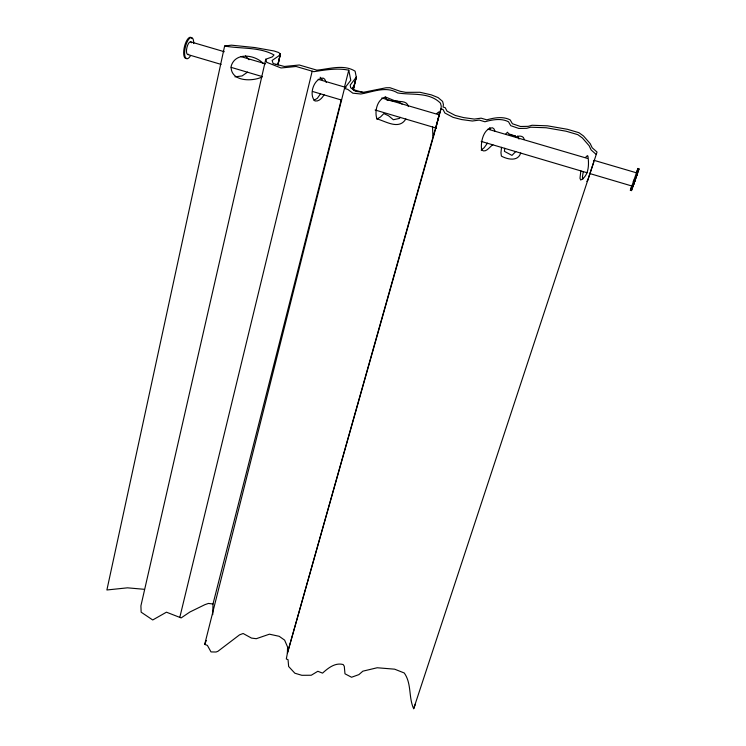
<?xml version="1.0" encoding="UTF-8"?>
<svg xmlns="http://www.w3.org/2000/svg" width="746" height="746" viewBox="0 0 746 746"><rect width="100%" height="100%" fill="white"/><g stroke="black" fill="none" stroke-linecap="round" stroke-linejoin="round"><path stroke-width="1.12" d="M341.314 99.535L212.992 604.008L212.741 614.685M353.268 88.942L353.203 86.928L352.364 88.103M580.854 170.769L579.987 178.257L580.714 180.038C589.014 175.739 589.163 164.251 587.904 156.063L587.382 155.625L585.731 157.21M501.536 147.298L500.958 152.79L501.387 156.091C507.42 159.448 518.078 161.845 520.708 152.967M504.8 148.258L504.38 151.326L511.952 155.392L515.794 151.513M583.279 171.487L582.412 176.979L582.896 179.115M277.988 65.042L280.356 54.048L278.678 52.518L274.024 50.97L254.899 47.567L231.428 45.17L224.621 46.028L106.892 589.983L127.482 587.829L144.025 589.284M353.39 90.033L356.29 77.127L355.096 71.187C343.915 64.053 329.322 68.986 316.873 70.152L299.277 65.005L284.357 66.469L273.111 63.522L272.122 60.454L278.687 55.95L280.356 54.048L277.969 64.249L280.356 54.048M224.621 46.028C240.781 48.956 259.515 46.793 274.015 54.962L272.29 56.892L265.762 59.232L140.91 605.864L141.143 612.177L152.725 619.973L166.451 612.186L181.157 617.921L189.904 612L204.945 604.642L208.46 603.43L212.992 604.008M589.424 173.445L632.962 186.332L634.893 180.616M179.795 617.39L312.192 71.187M415.513 703.823L413.666 708.7C408.426 697.417 411.792 683.625 404.267 672.995L394.653 669.181L377.187 667.754L362.854 671.176L358.891 674.617L351.543 677.247L344.988 673.806L344.279 666.262L343.151 664.527C335.15 662.373 328.1 668.08 322.552 673.125L317.824 671.279L311.259 675.242L301.841 675.298L294.866 673.218L288.646 666.504L288.04 659.65L286.305 658.979L287.387 653.254L287.574 647.015L284.618 640.124L279.181 636.301L269.427 634.184L256.27 638.707L251.486 638.082L243.131 633.503L239.55 634.846L217.925 651.295L216.051 652.013L211.006 651.92L207.388 645.393L204.702 644.395L344.475 88.429L350.788 80.26L348.774 70.189C337.295 67.821 325.303 69.928 313.833 71.672L296.115 66.487L281.028 67.979L266.695 62.3L265.762 59.232M344.465 87.114L348.774 70.189M436.345 125.999L438.89 115.416A11.246 1.361 -77.3 0 0 438.629 111.984L436.867 113.495M353.11 89.539L356.29 77.127L350.247 85.081L350.611 87.664L355.674 91.441L363.572 92.262L386.027 87.776L389.925 87.711L400.136 91.273L405.675 92.345L419.942 92.28L431.337 94.873L438.116 97.595L442.592 101.419L443.404 104.431L443.105 107.06L445.203 107.666L447.022 111.135L455.265 115.453L463.592 117.598L474.325 119.08L481.095 118.166L486.812 119.836C494.225 117.737 503.084 116.152 510.171 119.892L512.39 123.743L520.456 126.484L528.261 126.344L532.057 125.263L547.517 125.832L567.389 129.291L578.924 132.685L583.512 135.996L590.226 143.661L592.175 147.764L597.042 152.063L413.666 708.7M353.38 88.382L356.29 77.127M435.561 129.011L436.074 127.053M435.599 128.881L440.942 108.879L441.259 106.221L440.466 103.162C429.211 91.795 411.923 95.302 397.693 92.952C386.027 85.771 372.972 91.972 360.766 93.996L352.811 93.175L347.729 89.361L344.475 88.429M434.843 131.688L435.31 130M434.051 134.504L434.61 132.536L287.387 653.254L440.942 108.879L443.049 109.494L444.868 113.01L453.148 117.374L461.541 119.537L472.367 121.02L479.202 120.087L484.956 121.766C492.435 119.63 501.377 118.008 508.52 121.794L510.74 125.682L518.862 128.461L526.732 128.303L530.574 127.202L546.165 127.752L566.177 131.231L577.796 134.653L582.412 138.001L589.154 145.759L591.102 149.918L595.998 154.273M631.648 186.407L630.333 190.379L638.007 168.391L636.748 171.794M636.096 177.501L637.56 173.128L636.291 176.615M633.289 181.651L633.811 180.15M635.695 178.201L631.424 190.706L635.629 178.984M635.946 177.455L636.469 175.981M635.368 179.236L635.844 177.893M637.196 173.921L639.108 168.708L632.962 186.332M204.702 644.395L206.306 640.506M320.566 93.726L317.367 98.285L313.945 100.346M324.09 94.77C322.235 97.903 319.064 101.708 314.999 100.999C308.434 94.882 313.88 78.19 323.121 78.106L324.669 79.141L326.263 82.433M487.502 143.139L484.089 147.783L481.161 150.077M505.881 133.767L507.578 132.21L508.436 133.618L516.381 136.882C518.834 135.455 523.617 135.744 524.149 139.129M509.164 134.728L515.514 135.763M400.304 117.327L399.39 118.437L393.338 119.733L388.573 115.761L383.873 113.569L380.46 117.019L376.926 119.08M405.833 118.968C399.091 130.242 385.906 121.318 376.944 118.894C374.305 111.648 377.131 99.106 385.617 97.073L395.734 101.158C400.21 101.736 407.157 100.626 408.388 106.566M247.569 72.11L242.096 75.933L234.934 76.847M492.901 144.733C489.6 146.673 485.926 153.331 481.692 150.049C480.293 142.561 483.436 128.209 492.547 127.799L493.936 128.816L495.008 131.212M586.738 181.287L587.531 180.812L593.657 162.292L593.48 160.884M261.883 77.09C251.98 81.715 230.598 81.715 231.101 66.403C235.065 51.828 255.048 54.57 263.366 63.596M275.834 64.51L276.458 64.417M190.79 41.879L224.294 51.716M241.051 56.64L265.623 63.858M318.122 79.281L346.041 87.487M352.746 89.455L363.908 92.737M381.784 97.987L438.751 114.725M487.893 129.161L587.298 158.366M594.002 160.334L636.441 172.802M187.61 54.486L221.096 64.398M231.139 67.373L262.396 76.624M312.621 91.497L341.64 100.085M375.126 109.998L436.513 128.172M481.161 141.386L587.195 172.783M320.146 77.23L322.421 79.887M402.047 104.048L397.767 101.204L386.997 100.216L385.15 96.887M245.509 55.913L249.005 59.727M517.621 136.126L519.011 139.073M490.327 129.198L489.758 127.585M432.531 126.867L432.829 134.513A11.227 1.352 -77.3 0 0 433.65 135.772M188.654 54.281A6.509 2.369 -77 0 1 186.966 47.306A6.509 2.369 -77 0 1 191.554 42.792M186.714 58.374A10.854 3.954 -77 0 1 184.607 46.01A10.854 3.954 -77 0 1 192.011 38.559M190.463 55.773A10.854 3.944 -77 0 1 184.691 54.682A10.854 3.944 -77 0 1 188.85 39.137A10.854 3.944 -77 0 1 193.727 43.576"/></g></svg>
